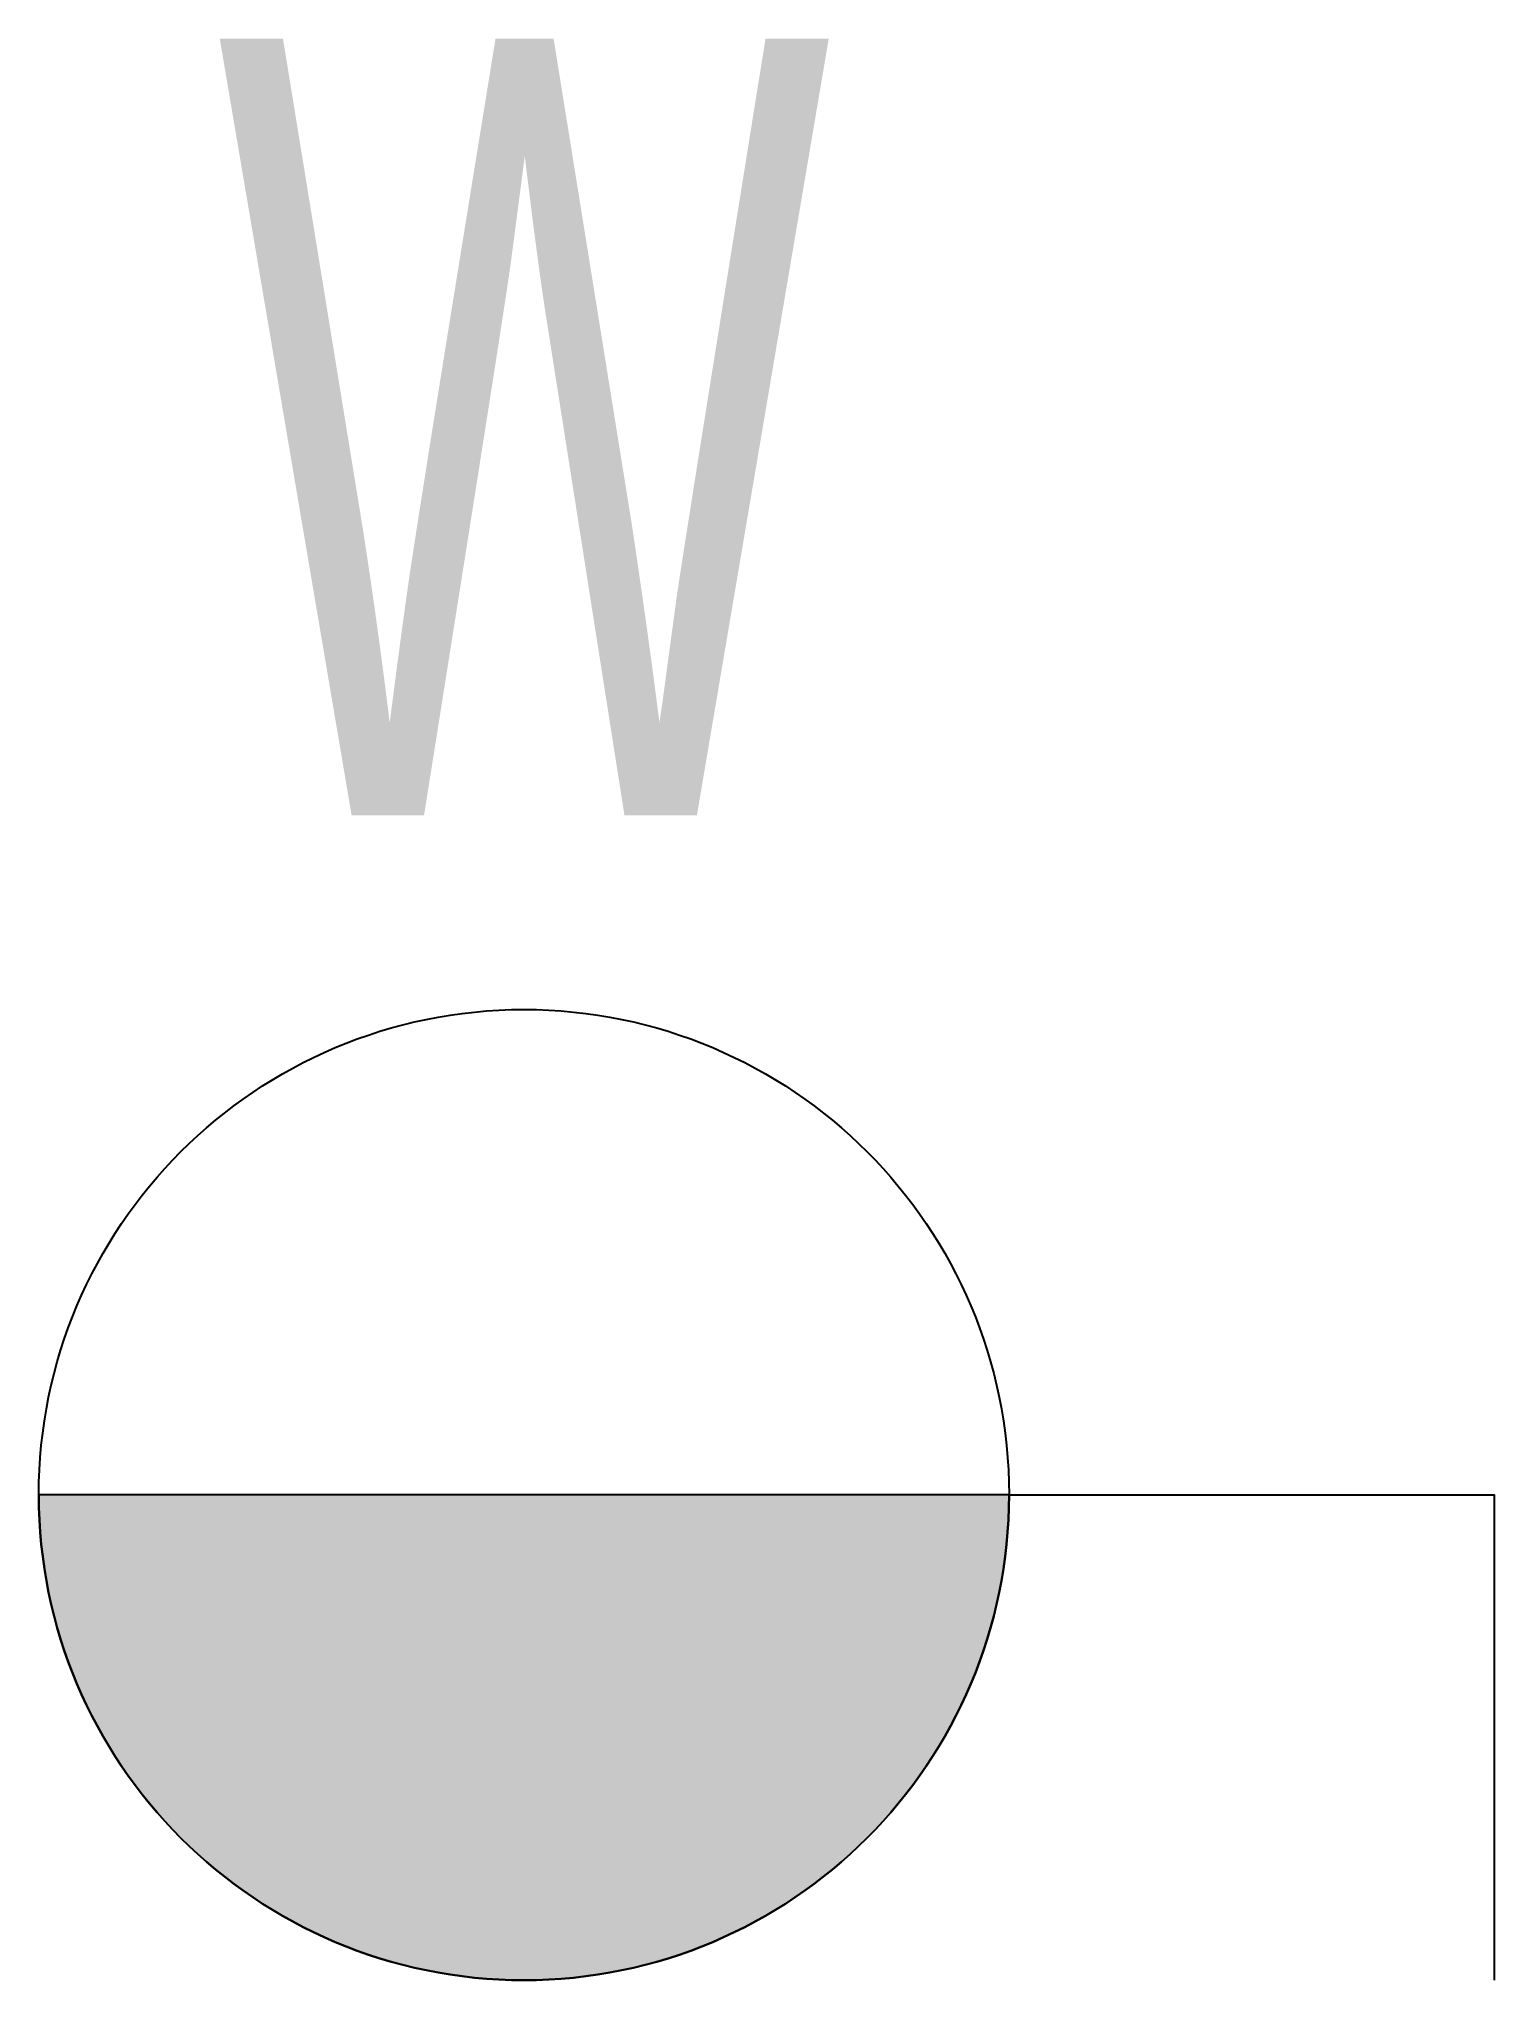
# Model space of a CAD drawing. Extents: x -1.25 to 2.5, y -1.25 to 3.75.
import ezdxf
from ezdxf.enums import TextEntityAlignment as Align

# ---------------------------------------------------------------- set-up
doc = ezdxf.new("R2010")
doc.units = 0
doc.header["$LTSCALE"] = 0.01
doc.header["$MEASUREMENT"] = 0
doc.layers.get('0').update_dxf_attribs({"lineweight": 20})
doc.styles.add('COA_Existing', font='arial.ttf', dxfattribs={"height": 2})

msp = doc.modelspace()

# ---------------------------------------------------------------- hatches: boundary and pattern name
at = {"linetype": 'ByBlock', "lineweight": -2}
h = msp.add_hatch(color=0, dxfattribs=at)
h.dxf.hatch_style = 1
h.paths.add_polyline_path([(-1.25, 0, 1), (1.25, 0)])

# ---------------------------------------------------------------- linework, layer by layer
at = {"color": 0, "linetype": 'ByBlock', "lineweight": -2}
msp.add_lwpolyline([(-1.25, 0, 1), (1.25, 0), (-1.25, 0, 1)], format="xyb", close=True, dxfattribs=at)
at = {"color": 0, "linetype": 'ByBlock', "lineweight": -2, "flags": 128}
msp.add_lwpolyline([(1.25, 0), (2.5, 0), (2.5, -1.25)], dxfattribs=at)
at = {"color": 0, "linetype": 'ByBlock', "lineweight": -2}
msp.add_circle((0, 0), 1.25, dxfattribs=at)

# ---------------------------------------------------------------- texts
at = {"color": 0, "linetype": 'ByBlock', "lineweight": -2, "style": 'COA_Existing', "width": 0.6}
msp.add_text('W', height=2, dxfattribs=at).set_placement((0, 1.75), align=Align.CENTER)

doc.saveas('drawing.dxf')
